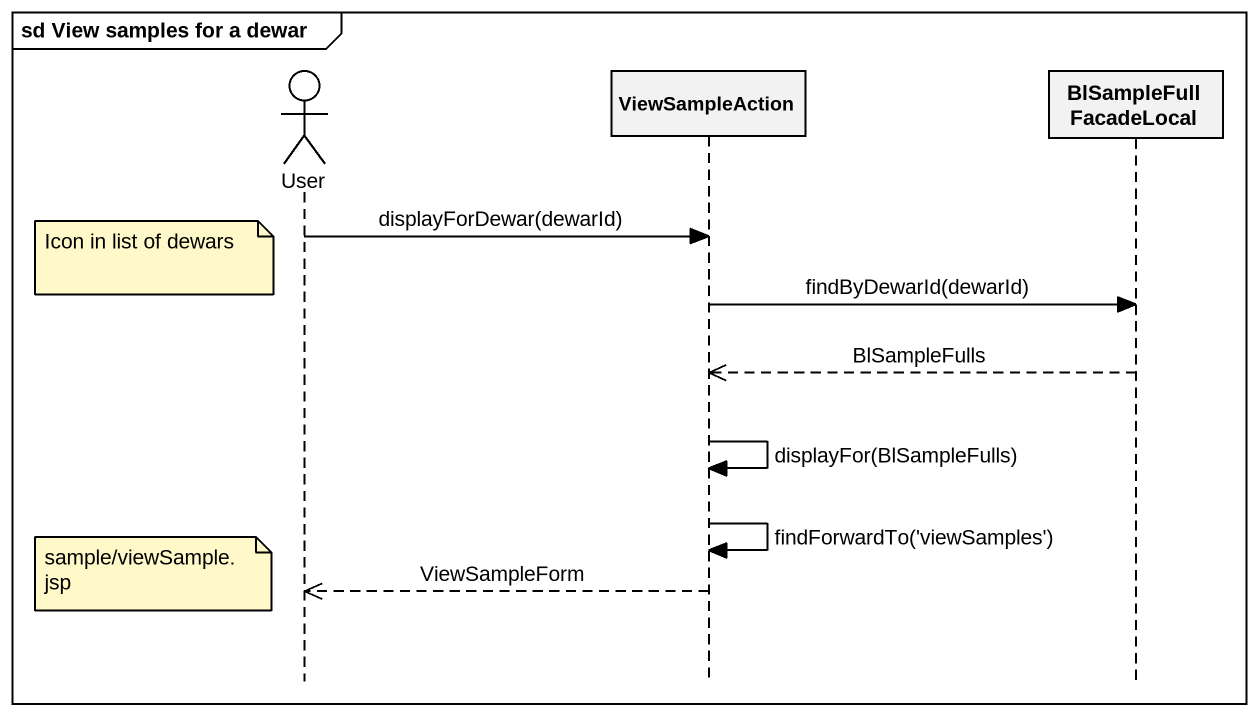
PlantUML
@startuml
mainframe sd View samples for a dewar
hide footbox
actor User
participant ViewSampleAction
participant BlSampleFullFacadeLocal

User -> ViewSampleAction : displayForDewar(dewarId)
note left of User : Icon in list of dewars
ViewSampleAction -> BlSampleFullFacadeLocal : findByDewarId(dewarId)
BlSampleFullFacadeLocal -->> ViewSampleAction : BlSampleFulls
ViewSampleAction -> ViewSampleAction : displayFor(BlSampleFulls)
ViewSampleAction -> ViewSampleAction : findForwardTo('viewSamples')
note left of User : sample/viewSample.jsp
ViewSampleAction -->> User : ViewSampleForm
@enduml
